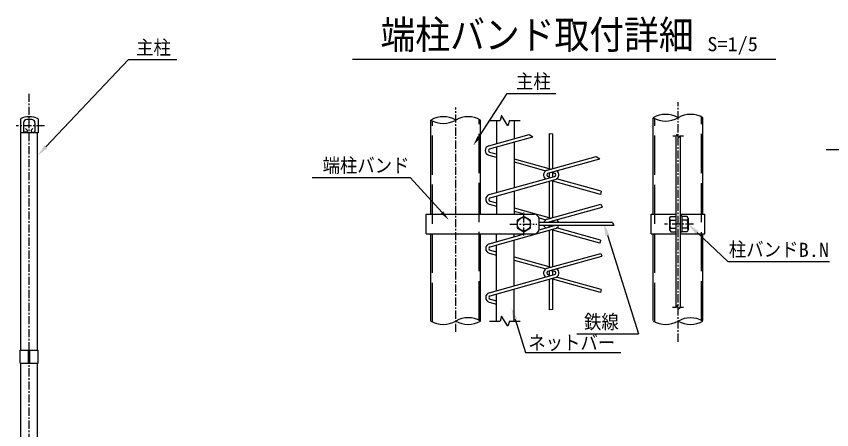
# Model space of a CAD drawing. Units: millimetres, scale not verified, with parts at other scales. Extents: x -4425 to 4425, y -3150 to 3150.
# Drawn here: x -188 to 2305, y 48 to 1313 of the extents above; entities that cross this region are included whole.
import ezdxf
from ezdxf.enums import TextEntityAlignment as Align

# ---------------------------------------------------------------- set-up
doc = ezdxf.new("R2010")
doc.units = ezdxf.units.MM
doc.header["$LTSCALE"] = 20
doc.linetypes.add('DASHED', pattern=[7.5, 6, -1.5])
doc.linetypes.add('USER1', pattern=[2, 1.25, -0.25, 0.25, -0.25])
for name, color, linetype, lineweight in [('0-0_SUNPOU', 1, 'Continuous', 25), ('0-4_KOUZOU', 7, 'Continuous', 25), ('0-5_AMI', 3, 'Continuous', 25), ('0-6_BUHIN', 7, 'Continuous', 25), ('0-7_BOLT', 3, 'Continuous', 25)]:
    doc.layers.add(name, color=color, linetype=linetype, lineweight=lineweight)
doc.styles.add('ＭＳ ゴシック', font='')
doc.styles.get('ＭＳ ゴシック').set_extended_font_data('MS Gothic')

msp = doc.modelspace()

# ---------------------------------------------------------------- linework, layer by layer
at = {"layer": '0-0_SUNPOU'}
for p, q in [((-96.84, 913.58), (155.69, 1180.5)), ((155.69, 1180.5), (303.19, 1180.5)), ((839.79, 1181.27), (2134.6, 1181.27)), ((1226.31, 943.26), (1313.48, 1077.18)), ((1313.48, 1077.18), (1462.03, 1077.18)), ((2288.09, 905.27), (2543.33, 905.27)), ((717.09, 820), (1016.31, 820)), ((1113.97, 712.72), (1016.31, 820)), ((1893.53, 651.59), (1987.82, 562.92)), ((1619.34, 643.55), (1714.37, 341.57)), ((1987.82, 562.92), (2298.75, 562.92)), ((1337.34, 386.17), (1369.34, 284.51)), ((1526.1, 341.57), (1714.37, 341.57)), ((1369.34, 284.51), (1660.99, 284.51))]:
    msp.add_line(p, q, dxfattribs=at)
for points in [[(1230.5, 940.54), (1209.95, 918.12), (1222.12, 945.99)], [(-92.3, 909.29), (-122.61, 886.34), (-101.38, 917.88)], [(1117.66, 716.08), (1134.16, 690.53), (1110.27, 709.35)], [(1613.37, 641.68), (1608.08, 679.32), (1625.3, 645.43)], [(1897.81, 656.14), (1866.21, 677.27), (1889.25, 647.03)], [(1331.38, 384.29), (1326.09, 421.94), (1343.31, 388.05)]]:
    msp.add_solid(points, dxfattribs=at)
at = {"layer": '0-4_KOUZOU', "color": 1, "linetype": 'USER1'}
for p, q in [((-148.01, -788.91), (-148.01, 1077.53)), ((1835.46, 317.5), (1835.46, 1050.52)), ((1155.72, 347.61), (1155.72, 1033.89)), ((1364.28, 642.01), (1364.28, 712.25))]:
    msp.add_line(p, q, dxfattribs=at)
at = {"layer": '0-4_KOUZOU', "color": 3, "linetype": 'DASHED'}
for p, q in [((1227.12, 383.12), (1227.12, 997.79)), ((1764.06, 377.79), (1764.06, 999.91)), ((1906.86, 382.89), (1906.86, 1005.01)), ((1084.32, 378.03), (1084.32, 992.69))]:
    msp.add_line(p, q, dxfattribs=at)
at = {"layer": '0-4_KOUZOU'}
for p, q in [((1759.26, 707.27), (1759.26, 1002.46)), ((1911.66, 707.27), (1911.66, 1002.46)), ((-165.51, 987.11), (-165.51, 960.36)), ((-140.41, 997.01), (-155.6, 997.01)), ((-130.51, 987.11), (-130.51, 960.36)), ((1079.52, 707.27), (1079.52, 995.24)), ((1231.92, 707.27), (1231.92, 995.24)), ((1259.13, 993.97), (1291.64, 993.97)), ((1280.19, 993.97), (1280.19, 923.34)), ((1320.13, 993.97), (1352.37, 993.97)), ((1334.15, 993.97), (1334.15, 938.33)), ((-173.41, 292.01), (-173.41, 956.76)), ((-157.39, 958.71), (-163.86, 958.71)), ((-159.5, 969.35), (-154.96, 965.89)), ((-136.52, 969.35), (-141.05, 965.89)), ((-138.63, 958.71), (-132.16, 958.71)), ((-122.61, 292.01), (-122.61, 956.76)), ((1334.15, 928.37), (1334.15, 788.36)), ((1280.19, 913.38), (1280.19, 773.37)), ((1334.15, 778.39), (1334.15, 707.28)), ((1280.19, 763.41), (1280.19, 707.28)), ((1079.52, 380.58), (1079.52, 647.27)), ((1231.92, 380.58), (1231.92, 647.27)), ((1280.19, 623.37), (1280.19, 647.27)), ((1334.15, 638.36), (1334.15, 647.27)), ((1334.15, 488.36), (1334.15, 628.39)), ((1759.26, 382.17), (1759.26, 647.27)), ((1911.66, 382.17), (1911.66, 647.27)), ((1280.19, 473.37), (1280.19, 613.41)), ((1334.15, 380.58), (1334.15, 478.39)), ((1280.19, 380.58), (1280.19, 463.4)), ((1259.13, 380.58), (1291.64, 380.58)), ((1320.13, 380.58), (1352.37, 380.58)), ((-173.41, -412.74), (-173.41, 252.01)), ((-122.61, -412.74), (-122.61, 252.01))]:
    msp.add_line(p, q, dxfattribs=at)
at = {"layer": '0-4_KOUZOU', "color": 3}
for p, q in [((1819.14, 947.27), (1830.75, 947.27)), ((1840.93, 947.27), (1852.44, 947.27)), ((1818.93, 422.69), (1830.53, 422.69)), ((1840.71, 422.69), (1852.22, 422.69))]:
    msp.add_line(p, q, dxfattribs=at)
at = {"layer": '0-4_KOUZOU'}
for points in [[(1320.13, 993.97), (1314.73, 978.02), (1295.49, 1009.08), (1291.64, 993.97)], [(1320.13, 380.58), (1314.73, 364.63), (1295.49, 395.69), (1291.64, 380.58)]]:
    msp.add_lwpolyline(points, dxfattribs=at)
at = {"layer": '0-4_KOUZOU', "color": 3}
for points in [[(1840.93, 947.27), (1839, 941.57), (1832.13, 952.67), (1830.75, 947.27)], [(1840.71, 422.69), (1838.78, 417), (1831.91, 428.09), (1830.53, 422.69)]]:
    msp.add_lwpolyline(points, dxfattribs=at)
at = {"layer": '0-4_KOUZOU'}
for centre, radius, start, end in [((1117.62, 929.25), 76.2, 60, 120), ((1193.82, 929.25), 76.2, 60, 120), ((1797.36, 936.47), 76.2, 60, 120), ((1797.36, 1068.45), 76.2, 240, 300), ((1873.56, 936.47), 76.2, 60, 120), ((-155.6, 987.11), 9.91, 90, 180), ((-140.41, 987.11), 9.91, 0, 90), ((1117.62, 1061.23), 76.2, 240, 300), ((-163.86, 960.36), 1.65, 180, 270), ((-157.39, 962.71), 4, 270, 52.68486), ((-138.63, 962.71), 4, 127.31514, 270), ((-132.16, 960.36), 1.65, 270, 0), ((1117.62, 446.57), 76.2, 240, 300), ((1193.82, 314.59), 76.2, 60, 120), ((1193.82, 446.57), 76.2, 240, 300), ((1797.36, 446.33), 76.2, 240, 300), ((1873.56, 314.35), 76.2, 60, 120), ((1873.56, 446.33), 76.2, 240, 300)]:
    msp.add_arc(centre, radius, start, end, dxfattribs=at)
at = {"layer": '0-5_AMI'}
for p, q in [((1256.97, 916.9), (1380.8, 951.29)), ((1380.8, 951.29), (1391.82, 944.39)), ((1442.91, 954.23), (1452.51, 952.9)), ((1442.91, 847.07), (1442.91, 954.23)), ((1452.51, 847.07), (1452.51, 952.9)), ((1259.54, 907.64), (1391.82, 944.39)), ((1256.97, 887.99), (1279.04, 881.86)), ((1259.54, 897.24), (1279.04, 891.82)), ((1334.39, 877.22), (1447.71, 845.74)), ((1435.3, 842.29), (1585.42, 883.99)), ((1437.86, 833.04), (1596.44, 877.09)), ((1585.42, 883.99), (1596.44, 877.09)), ((1334.39, 867.25), (1431.1, 840.39)), ((1258.32, 767.29), (1457.56, 822.64)), ((1442.91, 821.23), (1437.86, 822.64)), ((1442.91, 818.57), (1442.91, 834.44)), ((1447.71, 835.78), (1457.56, 833.04)), ((1452.51, 821.23), (1452.51, 834.44)), ((1260.88, 758.04), (1460.12, 813.39)), ((1442.91, 697.07), (1442.91, 808.6)), ((1452.51, 697.07), (1452.51, 811.27)), ((1598.03, 768.18), (1452.51, 808.6)), ((1599.92, 777.62), (1464.32, 815.29)), ((1599.92, 777.62), (1598.03, 768.18)), ((1258.32, 738.39), (1280.19, 732.31)), ((1260.88, 747.64), (1280.19, 742.27)), ((1334.39, 727.22), (1447.71, 695.74)), ((1435.3, 692.29), (1599.68, 737.95)), ((1437.86, 683.04), (1603.8, 729.13)), ((1599.68, 737.95), (1603.8, 729.13)), ((1334.39, 717.25), (1370.32, 707.27)), ((1410.38, 696.15), (1431.1, 690.39)), ((1634.96, 682.07), (1410.65, 682.07)), ((1442.91, 682.07), (1442.91, 684.44)), ((1447.71, 685.78), (1457.56, 683.04)), ((1452.51, 682.07), (1452.51, 684.44)), ((1634.96, 682.07), (1639.44, 672.47)), ((1260.88, 608.04), (1460.12, 663.39)), ((1410.65, 659.61), (1457.56, 672.64)), ((1639.44, 672.47), (1410.65, 672.47)), ((1442.91, 671.23), (1437.86, 672.64)), ((1442.91, 668.57), (1442.91, 672.47)), ((1442.91, 547.07), (1442.91, 658.6)), ((1452.51, 671.23), (1452.51, 672.47)), ((1452.51, 547.07), (1452.51, 661.27)), ((1596.81, 618.52), (1452.51, 658.6)), ((1598.15, 628.11), (1464.32, 665.29)), ((1258.32, 617.29), (1366.26, 647.27)), ((1598.15, 628.11), (1596.81, 618.52)), ((1258.32, 588.39), (1280.43, 582.24)), ((1260.88, 597.64), (1280.43, 592.21)), ((1334.39, 577.22), (1447.71, 545.74)), ((1435.29, 542.29), (1599, 587.76)), ((1437.86, 533.04), (1602.33, 578.73)), ((1599, 587.76), (1602.33, 578.73)), ((1334.38, 567.26), (1431.1, 540.39)), ((1442.91, 518.57), (1442.91, 534.44)), ((1447.71, 535.78), (1457.55, 533.04)), ((1452.51, 521.23), (1452.51, 534.44)), ((1258.32, 467.29), (1457.56, 522.64)), ((1260.88, 458.04), (1460.12, 513.39)), ((1442.91, 521.23), (1437.86, 522.64)), ((1442.91, 415.11), (1442.91, 508.6)), ((1452.51, 416.26), (1452.51, 511.27)), ((1598.79, 467.97), (1452.51, 508.6)), ((1600.04, 477.59), (1464.32, 515.29)), ((1600.04, 477.59), (1598.79, 467.97)), ((1258.32, 438.39), (1280.42, 432.25)), ((1260.88, 447.64), (1280.42, 442.21)), ((1452.51, 416.26), (1442.91, 415.11))]:
    msp.add_line(p, q, dxfattribs=at)
for centre, radius, start, end in [((1260.99, 902.44), 15, 105.52411, 254.47589), ((1260.99, 902.44), 5.4, 105.52411, 254.47589), ((1439.31, 827.84), 15, 105.52411, 236.80577), ((1439.31, 827.84), 5.4, 105.52411, 254.47589), ((1456.11, 827.84), 5.4, 285.52411, 74.47589), ((1456.11, 827.84), 15, 285.52411, 56.80577), ((1262.33, 752.84), 15, 105.52411, 254.47589), ((1262.33, 752.84), 5.4, 105.52411, 254.47589), ((1439.31, 677.84), 15, 105.52411, 163.59634), ((1439.31, 677.84), 5.4, 105.52411, 128.32998), ((1456.11, 677.84), 5.4, 51.67002, 74.47589), ((1456.11, 677.84), 15, 16.40366, 56.80577), ((1439.31, 677.84), 15, 200.95271, 236.80577), ((1456.11, 677.84), 15, 285.52411, 339.04729), ((1262.33, 602.84), 15, 105.52411, 254.47589), ((1262.33, 602.84), 5.4, 105.52411, 254.47589), ((1439.31, 527.84), 15, 105.52411, 236.80577), ((1439.31, 527.84), 5.4, 105.52411, 254.47589), ((1456.11, 527.84), 5.4, 285.52411, 74.47589), ((1456.11, 527.84), 15, 285.52411, 56.80577), ((1262.33, 452.84), 15, 105.52411, 254.47589), ((1262.33, 452.84), 5.4, 105.52411, 254.47589)]:
    msp.add_arc(centre, radius, start, end, dxfattribs=at)
at = {"layer": '0-6_BUHIN'}
for p, q in [((-175.01, 999.01), (-175.01, 956.76)), ((-121.01, 999.01), (-121.01, 956.76)), ((-121.01, 956.76), (-175.01, 956.76)), ((1065.14, 647.27), (1065.14, 707.27)), ((1065.14, 707.27), (1395.65, 707.27)), ((1753.72, 707.27), (1828.71, 707.27)), ((1753.72, 647.27), (1753.72, 707.27)), ((1842.21, 707.27), (1917.21, 707.27)), ((1917.21, 647.27), (1917.21, 707.27)), ((1410.65, 662.27), (1410.65, 692.27)), ((1065.14, 647.27), (1395.65, 647.27)), ((1753.72, 647.27), (1828.71, 647.27)), ((1842.21, 647.27), (1917.21, 647.27)), ((-175.61, 252.01), (-175.61, 292.01)), ((-175.61, 292.01), (-120.41, 292.01)), ((-150.01, 252.01), (-150.01, 292.01)), ((-148.01, 252.01), (-148.01, 292.01)), ((-146.01, 252.01), (-146.01, 292.01)), ((-120.41, 252.01), (-120.41, 292.01)), ((-175.61, 252.01), (-120.41, 252.01))]:
    msp.add_line(p, q, dxfattribs=at)
at = {"layer": '0-6_BUHIN', "color": 1, "linetype": 'USER1'}
for p, q in [((-100.81, 978.01), (-187.5, 978.01)), ((1321.08, 677.27), (1404.21, 677.27))]:
    msp.add_line(p, q, dxfattribs=at)
at = {"layer": '0-6_BUHIN', "color": 3}
for p, q in [((1828.71, 947.27), (1828.71, 422.69)), ((1842.21, 947.27), (1842.21, 422.69))]:
    msp.add_line(p, q, dxfattribs=at)
at = {"layer": '0-6_BUHIN'}
for centre, radius, start, end in [((-148.01, 945.43), 60, 63.25632, 116.74368), ((1395.65, 692.27), 15, 0, 90), ((1395.65, 662.27), 15, 270, 0)]:
    msp.add_arc(centre, radius, start, end, dxfattribs=at)
at = {"layer": '0-7_BOLT'}
for p, q in [((1842.21, 702.47), (1842.21, 652.07)), ((1847.01, 702.47), (1842.21, 702.47)), ((1847.01, 702.47), (1847.01, 652.07)), ((1862.82, 700.79), (1847.01, 700.79)), ((1866.21, 694.91), (1862.82, 700.79)), ((1812.91, 689.27), (1828.71, 689.27)), ((1862.82, 689.27), (1847.01, 689.27)), ((1866.21, 694.91), (1866.21, 659.63)), ((1812.91, 665.27), (1828.71, 665.27)), ((1847.01, 652.07), (1842.21, 652.07)), ((1862.82, 665.27), (1847.01, 665.27)), ((1862.82, 653.75), (1847.01, 653.75)), ((1866.21, 659.63), (1862.82, 653.75))]:
    msp.add_line(p, q, dxfattribs=at)
at = {"layer": '0-7_BOLT', "color": 1, "linetype": 'USER1'}
msp.add_line((1882.87, 677.27), (1793.57, 677.27), dxfattribs=at)
at = {"layer": '0-7_BOLT'}
msp.add_lwpolyline([(1364.28, 653.75), (1384.65, 665.51), (1384.65, 689.03), (1364.28, 700.79), (1343.91, 689.03), (1343.91, 665.51)], close=True, dxfattribs=at)
for points in [[(1809.51, 694.91), (1812.91, 700.79), (1828.71, 700.79)], [(1809.51, 694.91), (1809.51, 659.63), (1812.91, 653.75), (1828.71, 653.75)]]:
    msp.add_lwpolyline(points, dxfattribs=at)
msp.add_circle((1364.28, 677.27), 20.4, dxfattribs=at)
for centre, radius, start, end in [((1815.39, 694.61), 5.88, 177.032, 245.05701), ((1832.42, 677.27), 22.91, 148.40741, 211.59259), ((1860.34, 694.61), 5.88, 294.94299, 2.968), ((1843.31, 677.27), 22.91, 328.40741, 31.59259), ((1815.39, 659.94), 5.88, 114.94299, 182.968), ((1815.39, 659.94), 5.88, 177.032, 182.968), ((1860.34, 659.94), 5.88, 357.032, 65.05701)]:
    msp.add_arc(centre, radius, start, end, dxfattribs=at)

# ---------------------------------------------------------------- texts
at = {"layer": '0-0_SUNPOU', "color": 3, "style": 'ＭＳ ゴシック'}
for s, width, p in [('S=1/5', 1.05, (1924.93, 1193.13)), ('主柱', 0.9, (178.77, 1182.67)), ('主柱', 0.9, (1339.99, 1079.36)), ('端柱バンド', 0.9, (748.77, 822.17)), ('柱バンド', 0.9, (1990.81, 565.09)), ('B.N', 1.05, (2204.28, 563.86)), ('鉄線', 0.9, (1547.95, 343.74)), ('ネットバー', 0.9, (1377.62, 280.06))]:
    msp.add_text(s, height=43.26, dxfattribs=dict(at, width=width)).set_placement(p, align=Align.BOTTOM_LEFT)
at = {"layer": '0-4_KOUZOU', "style": 'ＭＳ ゴシック', "width": 0.9}
msp.add_text('端柱バンド取付詳細', height=86.66, dxfattribs=at).set_placement((925.81, 1187.28), align=Align.BOTTOM_LEFT)

doc.saveas('drawing.dxf')
